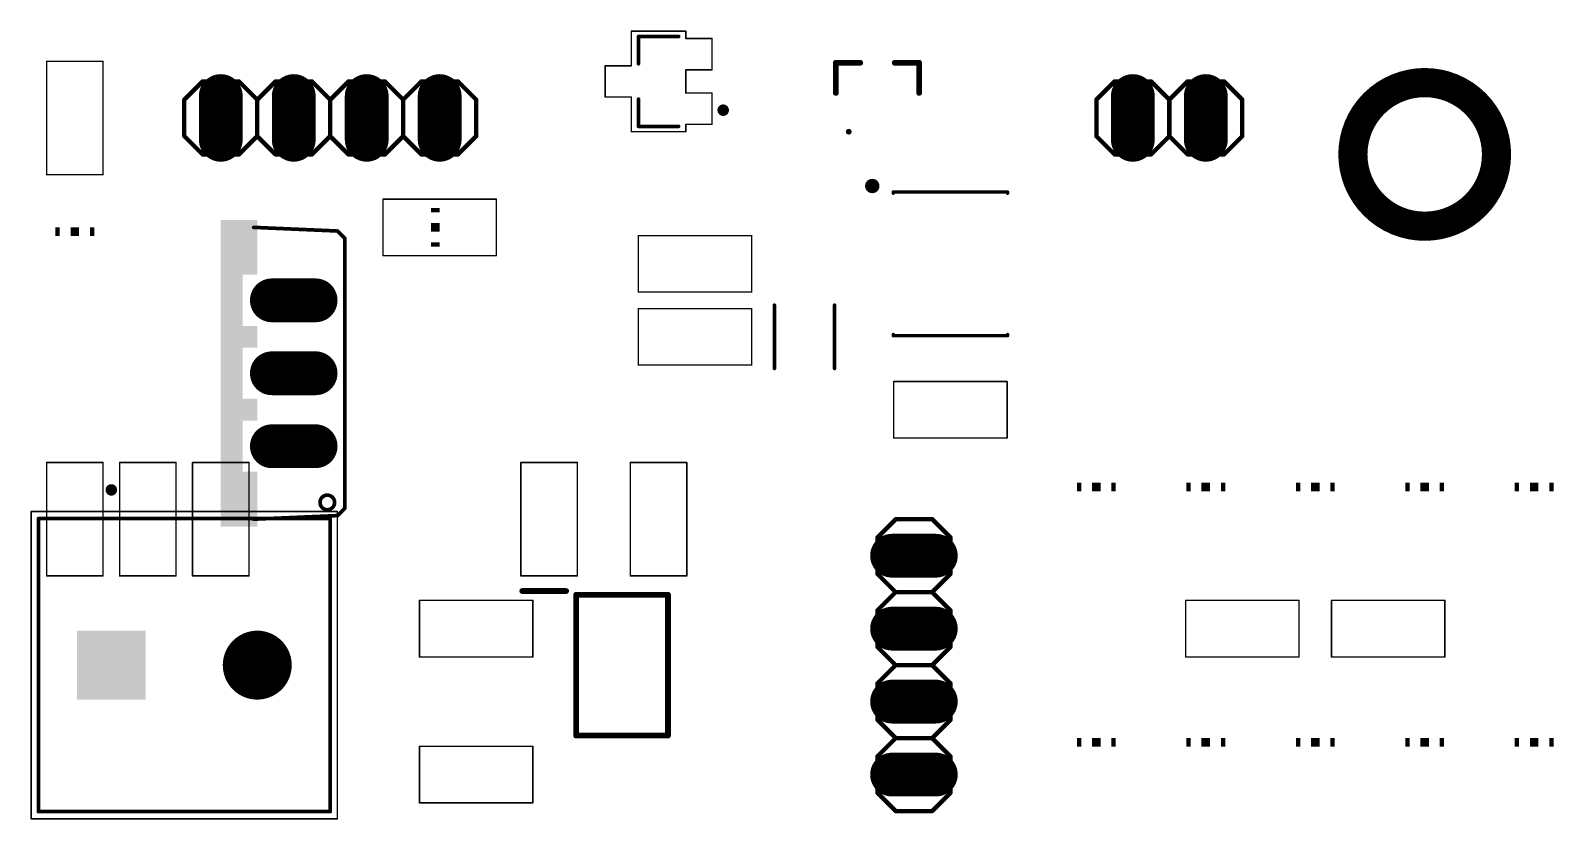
# Model space of a CAD drawing. Extents: x 0.8 to 83.2, y 0.8 to 28.9.
# Drawn here: x 30.2 to 83.2, y 1 to 28.4 of the extents above; entities that cross this region are included whole.
import ezdxf

# ---------------------------------------------------------------- set-up
doc = ezdxf.new("R2010")
doc.units = 0
for name, color, linetype in [('17', 110, 'CONTINUOUS'), ('21', 253, 'CONTINUOUS'), ('22', 253, 'CONTINUOUS'), ('39', 12, 'CONTINUOUS'), ('40', 132, 'CONTINUOUS')]:
    doc.layers.add(name, color=color, linetype=linetype)

# ---------------------------------------------------------------- blocks, each defined once
blk = doc.blocks.new('RECT')
blk.add_solid([(-0.5, -0.5), (0.5, -0.5), (-0.5, 0.5), (0.5, 0.5)])
blk = doc.blocks.new('LONGP100')
at = {"const_width": 1}
blk.add_lwpolyline([(-0.5, 0), (0.5, 0)], dxfattribs=at)
at = {"const_width": 0.5}
for points in [[(-0.5, 0.25, 1), (-0.5, -0.25)], [(0.5, -0.25, 1), (0.5, 0.25)]]:
    blk.add_lwpolyline(points, format="xyb", dxfattribs=at)
blk = doc.blocks.new('SQUAREP')
blk.add_solid([(-0.5, -0.5), (0.5, -0.5), (-0.5, 0.5), (0.5, 0.5)])
blk = doc.blocks.new('ROUNDP')
at = {"const_width": 0.5}
blk.add_lwpolyline([(0, -0.25, 1), (0, 0.25, 1), (0, -0.25)], format="xyb", dxfattribs=at)

msp = doc.modelspace()

# ---------------------------------------------------------------- linework, layer by layer
at = {"layer": '21'}
for points, const_width in [([(51.37, 28.2668, 1), (51.37, 28.2033)], 0.0635), ([(51.4018, 28.235, 1), (51.3383, 28.235)], 0.0635), ([(52.77, 28.2033, 1), (52.77, 28.2668)], 0.0635), ([(51.3383, 27.285, 1), (51.4018, 27.285)], 0.0635), ([(58.24, 27.37, 1), (58.24, 27.27)], 0.1), ([(58.29, 27.32, 1), (58.19, 27.32)], 0.1), ([(59.09, 27.27, 1), (59.09, 27.37)], 0.1), ([(60.29, 27.37, 1), (60.29, 27.27)], 0.1), ([(61.19, 27.32, 1), (61.09, 27.32)], 0.1), ([(61.14, 27.27, 1), (61.14, 27.37)], 0.1), ([(36.195, 26.7081, 1), (36.195, 26.6319)], 0.0762), ([(36.2219, 26.6431, 1), (36.1681, 26.6969)], 0.0762), ([(37.4919, 26.6969, 1), (37.4381, 26.6431)], 0.0762), ([(37.465, 26.6319, 1), (37.465, 26.7081)], 0.0762), ([(38.735, 26.7081, 1), (38.735, 26.6319)], 0.0762), ([(38.7619, 26.6431, 1), (38.7081, 26.6969)], 0.0762), ([(40.0319, 26.6969, 1), (39.9781, 26.6431)], 0.0762), ([(40.005, 26.6319, 1), (40.005, 26.7081)], 0.0762), ([(41.275, 26.7081, 1), (41.275, 26.6319)], 0.0762), ([(41.3019, 26.6431, 1), (41.2481, 26.6969)], 0.0762), ([(42.5719, 26.6969, 1), (42.5181, 26.6431)], 0.0762), ([(42.545, 26.6319, 1), (42.545, 26.7081)], 0.0762), ([(43.815, 26.7081, 1), (43.815, 26.6319)], 0.0762), ([(43.8419, 26.6431, 1), (43.7881, 26.6969)], 0.0762), ([(45.1119, 26.6969, 1), (45.0581, 26.6431)], 0.0762), ([(45.085, 26.6319, 1), (45.085, 26.7081)], 0.0762), ([(67.945, 26.7081, 1), (67.945, 26.6319)], 0.0762), ([(67.9719, 26.6431, 1), (67.9181, 26.6969)], 0.0762), ([(69.2419, 26.6969, 1), (69.1881, 26.6431)], 0.0762), ([(69.215, 26.6319, 1), (69.215, 26.7081)], 0.0762), ([(70.485, 26.7081, 1), (70.485, 26.6319)], 0.0762), ([(70.5119, 26.6431, 1), (70.4581, 26.6969)], 0.0762), ([(71.7819, 26.6969, 1), (71.7281, 26.6431)], 0.0762), ([(71.755, 26.6319, 1), (71.755, 26.7081)], 0.0762), ([(35.5981, 26.035, 1), (35.5219, 26.035)], 0.0762), ([(35.5331, 26.0619, 1), (35.5869, 26.0081)], 0.0762), ([(38.1381, 26.035, 1), (38.0619, 26.035)], 0.0762), ([(38.0731, 26.0619, 1), (38.1269, 26.0081)], 0.0762), ([(38.0731, 26.0081, 1), (38.1269, 26.0619)], 0.0762), ([(40.6781, 26.035, 1), (40.6019, 26.035)], 0.0762), ([(40.6781, 26.035, 1), (40.6019, 26.035)], 0.0762), ([(40.6131, 26.0619, 1), (40.6669, 26.0081)], 0.0762), ([(40.6131, 26.0081, 1), (40.6669, 26.0619)], 0.0762), ([(43.2181, 26.035, 1), (43.1419, 26.035)], 0.0762), ([(43.1531, 26.0619, 1), (43.2069, 26.0081)], 0.0762), ([(43.1531, 26.0081, 1), (43.2069, 26.0619)], 0.0762), ([(45.7581, 26.035, 1), (45.6819, 26.035)], 0.0762), ([(45.6931, 26.0081, 1), (45.7469, 26.0619)], 0.0762), ([(51.4018, 26.055, 1), (51.3383, 26.055)], 0.0635), ([(58.19, 26.27, 1), (58.29, 26.27)], 0.1), ([(61.09, 26.27, 1), (61.19, 26.27)], 0.1), ([(67.3481, 26.035, 1), (67.2719, 26.035)], 0.0762), ([(67.2831, 26.0619, 1), (67.3369, 26.0081)], 0.0762), ([(69.8881, 26.035, 1), (69.8119, 26.035)], 0.0762), ([(69.8231, 26.0619, 1), (69.8769, 26.0081)], 0.0762), ([(69.8231, 26.0081, 1), (69.8769, 26.0619)], 0.0762), ([(72.4281, 26.035, 1), (72.3519, 26.035)], 0.0762), ([(72.3631, 26.0081, 1), (72.4169, 26.0619)], 0.0762), ([(54.32, 25.57, 1), (54.32, 25.77, 1), (54.32, 25.57)], 0.2), ([(51.37, 25.1367, 1), (51.37, 25.0733)], 0.0635), ([(51.3383, 25.105, 1), (51.4018, 25.105)], 0.0635), ([(52.77, 25.0733, 1), (52.77, 25.1367)], 0.0635), ([(58.69, 24.97, 1), (58.69, 24.87)], 0.1), ([(58.69, 24.87, 1), (58.69, 24.97)], 0.1), ([(58.69, 24.995, 1), (58.69, 24.945)], 0.05), ([(58.69, 24.895, 1), (58.69, 24.845)], 0.05), ([(58.69, 24.945, 1), (58.69, 24.995)], 0.05), ([(58.69, 24.845, 1), (58.69, 24.895)], 0.05), ([(35.5219, 24.765, 1), (35.5981, 24.765)], 0.0762), ([(35.5869, 24.7919, 1), (35.5331, 24.7381)], 0.0762), ([(38.0619, 24.765, 1), (38.1381, 24.765)], 0.0762), ([(38.1269, 24.7919, 1), (38.0731, 24.7381)], 0.0762), ([(38.1269, 24.7381, 1), (38.0731, 24.7919)], 0.0762), ([(40.6019, 24.765, 1), (40.6781, 24.765)], 0.0762), ([(40.6019, 24.765, 1), (40.6781, 24.765)], 0.0762), ([(40.6669, 24.7919, 1), (40.6131, 24.7381)], 0.0762), ([(40.6669, 24.7381, 1), (40.6131, 24.7919)], 0.0762), ([(43.1419, 24.765, 1), (43.2181, 24.765)], 0.0762), ([(43.2069, 24.7919, 1), (43.1531, 24.7381)], 0.0762), ([(43.2069, 24.7381, 1), (43.1531, 24.7919)], 0.0762), ([(45.6819, 24.765, 1), (45.7581, 24.765)], 0.0762), ([(45.7469, 24.7381, 1), (45.6931, 24.7919)], 0.0762), ([(67.2719, 24.765, 1), (67.3481, 24.765)], 0.0762), ([(67.3369, 24.7919, 1), (67.2831, 24.7381)], 0.0762), ([(69.8119, 24.765, 1), (69.8881, 24.765)], 0.0762), ([(69.8769, 24.7919, 1), (69.8231, 24.7381)], 0.0762), ([(69.8769, 24.7381, 1), (69.8231, 24.7919)], 0.0762), ([(72.3519, 24.765, 1), (72.4281, 24.765)], 0.0762), ([(72.4169, 24.7381, 1), (72.3631, 24.7919)], 0.0762), ([(36.195, 24.1681, 1), (36.195, 24.0919)], 0.0762), ([(36.1681, 24.1031, 1), (36.2219, 24.1569)], 0.0762), ([(37.4381, 24.1569, 1), (37.4919, 24.1031)], 0.0762), ([(37.465, 24.0919, 1), (37.465, 24.1681)], 0.0762), ([(38.735, 24.1681, 1), (38.735, 24.0919)], 0.0762), ([(38.7081, 24.1031, 1), (38.7619, 24.1569)], 0.0762), ([(39.9781, 24.1569, 1), (40.0319, 24.1031)], 0.0762), ([(40.005, 24.0919, 1), (40.005, 24.1681)], 0.0762), ([(41.275, 24.1681, 1), (41.275, 24.0919)], 0.0762), ([(41.2481, 24.1031, 1), (41.3019, 24.1569)], 0.0762), ([(42.5181, 24.1569, 1), (42.5719, 24.1031)], 0.0762), ([(42.545, 24.0919, 1), (42.545, 24.1681)], 0.0762), ([(43.815, 24.1681, 1), (43.815, 24.0919)], 0.0762), ([(43.7881, 24.1031, 1), (43.8419, 24.1569)], 0.0762), ([(45.0581, 24.1569, 1), (45.1119, 24.1031)], 0.0762), ([(45.085, 24.0919, 1), (45.085, 24.1681)], 0.0762), ([(67.945, 24.1681, 1), (67.945, 24.0919)], 0.0762), ([(67.9181, 24.1031, 1), (67.9719, 24.1569)], 0.0762), ([(69.1881, 24.1569, 1), (69.2419, 24.1031)], 0.0762), ([(69.215, 24.0919, 1), (69.215, 24.1681)], 0.0762), ([(70.485, 24.1681, 1), (70.485, 24.0919)], 0.0762), ([(70.4581, 24.1031, 1), (70.5119, 24.1569)], 0.0762), ([(71.7281, 24.1569, 1), (71.7819, 24.1031)], 0.0762), ([(71.755, 24.0919, 1), (71.755, 24.1681)], 0.0762), ([(59.5086, 22.9049, 1), (59.5086, 23.1549, 1), (59.5086, 22.9049)], 0.25), ([(60.27, 22.82, 1), (60.21, 22.82)], 0.06), ([(60.24, 22.85, 1), (60.24, 22.79)], 0.06), ([(60.21, 22.7799, 1), (60.27, 22.7799)], 0.06), ([(64.25, 22.82, 1), (64.19, 22.82)], 0.06), ([(64.19, 22.7799, 1), (64.25, 22.7799)], 0.06), ([(64.22, 22.79, 1), (64.22, 22.85)], 0.06), ([(37.9744, 21.6217, 1), (37.9716, 21.5583)], 0.0635), ([(40.9165, 21.4855, 1), (40.8715, 21.4405)], 0.0635), ([(40.8926, 21.4313, 1), (40.8954, 21.4947)], 0.0635), ([(41.1798, 21.209, 1), (41.1163, 21.209)], 0.0635), ([(41.1255, 21.1865, 1), (41.1705, 21.2315)], 0.0635), ([(60.27, 17.8601, 1), (60.21, 17.8601)], 0.06), ([(60.24, 17.85, 1), (60.24, 17.79)], 0.06), ([(60.21, 17.82, 1), (60.27, 17.82)], 0.06), ([(64.25, 17.8601, 1), (64.19, 17.8601)], 0.06), ([(64.19, 17.82, 1), (64.25, 17.82)], 0.06), ([(64.22, 17.79, 1), (64.22, 17.85)], 0.06), ([(33.02, 12.35, 1), (33.02, 12.55, 1), (33.02, 12.35)], 0.2), ([(40.5384, 11.7602, 1), (40.5384, 12.2682, 1), (40.5384, 11.7602)], 0.127), ([(41.1163, 11.811, 1), (41.1798, 11.811)], 0.0635), ([(41.1705, 11.7885, 1), (41.1255, 11.8335)], 0.0635), ([(30.48, 11.4818, 1), (30.48, 11.4183)], 0.0635), ([(30.5117, 11.45, 1), (30.4483, 11.45)], 0.0635), ([(37.9716, 11.4617, 1), (37.9744, 11.3983)], 0.0635), ([(40.6718, 11.45, 1), (40.6082, 11.45)], 0.0635), ([(40.64, 11.4183, 1), (40.64, 11.4818)], 0.0635), ([(40.8715, 11.5795, 1), (40.9165, 11.5345)], 0.0635), ([(40.8954, 11.5253, 1), (40.8926, 11.5887)], 0.0635), ([(60.325, 11.4681, 1), (60.325, 11.3919)], 0.0762), ([(60.3519, 11.4031, 1), (60.2981, 11.4569)], 0.0762), ([(61.6219, 11.4569, 1), (61.5681, 11.4031)], 0.0762), ([(61.595, 11.3919, 1), (61.595, 11.4681)], 0.0762), ([(59.7281, 10.795, 1), (59.6519, 10.795)], 0.0762), ([(59.6631, 10.8219, 1), (59.7169, 10.7681)], 0.0762), ([(62.2681, 10.795, 1), (62.1919, 10.795)], 0.0762), ([(62.2031, 10.7681, 1), (62.2569, 10.8219)], 0.0762), ([(59.6519, 9.525, 1), (59.7281, 9.525)], 0.0762), ([(59.7169, 9.5519, 1), (59.6631, 9.4981)], 0.0762), ([(62.1919, 9.525, 1), (62.2681, 9.525)], 0.0762), ([(62.2569, 9.4981, 1), (62.2031, 9.5519)], 0.0762), ([(47.325, 8.98, 1), (47.325, 8.88)], 0.1), ([(48.852, 8.88, 1), (48.852, 8.98)], 0.1), ([(49.202, 8.852, 1), (49.202, 8.752)], 0.1), ([(49.252, 8.802, 1), (49.152, 8.802)], 0.1), ([(52.448, 8.802, 1), (52.348, 8.802)], 0.1), ([(52.398, 8.752, 1), (52.398, 8.852)], 0.1), ([(60.325, 8.9281, 1), (60.325, 8.8519)], 0.0762), ([(60.3519, 8.8631, 1), (60.2981, 8.9169)], 0.0762), ([(60.2981, 8.8631, 1), (60.3519, 8.9169)], 0.0762), ([(61.6219, 8.9169, 1), (61.5681, 8.8631)], 0.0762), ([(61.5681, 8.9169, 1), (61.6219, 8.8631)], 0.0762), ([(61.595, 8.8519, 1), (61.595, 8.9281)], 0.0762), ([(59.7281, 8.255, 1), (59.6519, 8.255)], 0.0762), ([(59.6631, 8.2819, 1), (59.7169, 8.2281)], 0.0762), ([(62.2681, 8.255, 1), (62.1919, 8.255)], 0.0762), ([(62.2031, 8.2281, 1), (62.2569, 8.2819)], 0.0762), ([(59.6519, 6.985, 1), (59.7281, 6.985)], 0.0762), ([(59.7169, 7.0119, 1), (59.6631, 6.9581)], 0.0762), ([(62.1919, 6.985, 1), (62.2681, 6.985)], 0.0762), ([(62.2569, 6.9581, 1), (62.2031, 7.0119)], 0.0762), ([(60.325, 6.3881, 1), (60.325, 6.3119)], 0.0762), ([(60.325, 6.3881, 1), (60.325, 6.3119)], 0.0762), ([(60.3519, 6.3231, 1), (60.2981, 6.3769)], 0.0762), ([(60.2981, 6.3231, 1), (60.3519, 6.3769)], 0.0762), ([(61.6219, 6.3769, 1), (61.5681, 6.3231)], 0.0762), ([(61.5681, 6.3769, 1), (61.6219, 6.3231)], 0.0762), ([(61.595, 6.3119, 1), (61.595, 6.3881)], 0.0762), ([(61.595, 6.3119, 1), (61.595, 6.3881)], 0.0762), ([(59.7281, 5.715, 1), (59.6519, 5.715)], 0.0762), ([(59.6631, 5.7419, 1), (59.7169, 5.6881)], 0.0762), ([(62.2681, 5.715, 1), (62.1919, 5.715)], 0.0762), ([(62.2031, 5.6881, 1), (62.2569, 5.7419)], 0.0762), ([(59.6519, 4.445, 1), (59.7281, 4.445)], 0.0762), ([(59.7169, 4.4719, 1), (59.6631, 4.4181)], 0.0762), ([(62.1919, 4.445, 1), (62.2681, 4.445)], 0.0762), ([(62.2569, 4.4181, 1), (62.2031, 4.4719)], 0.0762), ([(49.202, 3.948, 1), (49.202, 3.848)], 0.1), ([(49.152, 3.898, 1), (49.252, 3.898)], 0.1), ([(52.348, 3.898, 1), (52.448, 3.898)], 0.1), ([(52.398, 3.848, 1), (52.398, 3.948)], 0.1), ([(60.325, 3.8481, 1), (60.325, 3.7719)], 0.0762), ([(60.3519, 3.7831, 1), (60.2981, 3.8369)], 0.0762), ([(60.2981, 3.7831, 1), (60.3519, 3.8369)], 0.0762), ([(61.6219, 3.8369, 1), (61.5681, 3.7831)], 0.0762), ([(61.5681, 3.8369, 1), (61.6219, 3.7831)], 0.0762), ([(61.595, 3.7719, 1), (61.595, 3.8481)], 0.0762), ([(59.7281, 3.175, 1), (59.6519, 3.175)], 0.0762), ([(59.6631, 3.2019, 1), (59.7169, 3.1481)], 0.0762), ([(62.2681, 3.175, 1), (62.1919, 3.175)], 0.0762), ([(62.2031, 3.1481, 1), (62.2569, 3.2019)], 0.0762), ([(59.6519, 1.905, 1), (59.7281, 1.905)], 0.0762), ([(59.7169, 1.9319, 1), (59.6631, 1.8781)], 0.0762), ([(62.1919, 1.905, 1), (62.2681, 1.905)], 0.0762), ([(62.2569, 1.8781, 1), (62.2031, 1.9319)], 0.0762), ([(30.48, 1.2817, 1), (30.48, 1.2183)], 0.0635), ([(30.4483, 1.25, 1), (30.5117, 1.25)], 0.0635), ([(40.6082, 1.25, 1), (40.6718, 1.25)], 0.0635), ([(40.64, 1.2183, 1), (40.64, 1.2817)], 0.0635), ([(60.325, 1.3081, 1), (60.325, 1.2319)], 0.0762), ([(60.2981, 1.2431, 1), (60.3519, 1.2969)], 0.0762), ([(61.5681, 1.2969, 1), (61.6219, 1.2431)], 0.0762), ([(61.595, 1.2319, 1), (61.595, 1.3081)], 0.0762)]:
    msp.add_lwpolyline(points, format="xyb", dxfattribs=dict(at, const_width=const_width))
for points, const_width in [([(52.77, 28.235), (51.37, 28.235)], 0.127), ([(51.37, 28.235), (51.37, 27.285)], 0.127), ([(59.09, 27.32), (58.24, 27.32)], 0.2), ([(58.24, 27.32), (58.24, 26.27)], 0.2), ([(60.29, 27.32), (61.14, 27.32)], 0.2), ([(61.14, 27.32), (61.14, 26.27)], 0.2), ([(36.195, 26.67), (35.56, 26.035)], 0.1524), ([(36.195, 26.67), (37.465, 26.67)], 0.1524), ([(37.465, 26.67), (38.1, 26.035)], 0.1524), ([(38.1, 26.035), (38.735, 26.67)], 0.1524), ([(38.735, 26.67), (40.005, 26.67)], 0.1524), ([(40.005, 26.67), (40.64, 26.035)], 0.1524), ([(40.64, 26.035), (41.275, 26.67)], 0.1524), ([(41.275, 26.67), (42.545, 26.67)], 0.1524), ([(42.545, 26.67), (43.18, 26.035)], 0.1524), ([(43.18, 26.035), (43.815, 26.67)], 0.1524), ([(43.815, 26.67), (45.085, 26.67)], 0.1524), ([(45.72, 26.035), (45.085, 26.67)], 0.1524), ([(67.31, 26.035), (67.945, 26.67)], 0.1524), ([(67.945, 26.67), (69.215, 26.67)], 0.1524), ([(69.215, 26.67), (69.85, 26.035)], 0.1524), ([(69.85, 26.035), (70.485, 26.67)], 0.1524), ([(70.485, 26.67), (71.755, 26.67)], 0.1524), ([(72.39, 26.035), (71.755, 26.67)], 0.1524), ([(35.56, 26.035), (35.56, 24.765)], 0.1524), ([(38.1, 26.035), (38.1, 24.765)], 0.1524), ([(40.64, 24.765), (40.64, 26.035)], 0.1524), ([(40.64, 26.035), (40.64, 24.765)], 0.1524), ([(43.18, 24.765), (43.18, 26.035)], 0.1524), ([(45.72, 24.765), (45.72, 26.035)], 0.1524), ([(51.37, 26.055), (51.37, 25.105)], 0.127), ([(67.31, 24.765), (67.31, 26.035)], 0.1524), ([(69.85, 24.765), (69.85, 26.035)], 0.1524), ([(72.39, 24.765), (72.39, 26.035)], 0.1524), ([(51.37, 25.105), (52.77, 25.105)], 0.127), ([(35.56, 24.765), (36.195, 24.13)], 0.1524), ([(38.1, 24.765), (37.465, 24.13)], 0.1524), ([(38.735, 24.13), (38.1, 24.765)], 0.1524), ([(40.64, 24.765), (40.005, 24.13)], 0.1524), ([(41.275, 24.13), (40.64, 24.765)], 0.1524), ([(43.18, 24.765), (42.545, 24.13)], 0.1524), ([(43.815, 24.13), (43.18, 24.765)], 0.1524), ([(45.085, 24.13), (45.72, 24.765)], 0.1524), ([(67.945, 24.13), (67.31, 24.765)], 0.1524), ([(69.85, 24.765), (69.215, 24.13)], 0.1524), ([(70.485, 24.13), (69.85, 24.765)], 0.1524), ([(71.755, 24.13), (72.39, 24.765)], 0.1524), ([(37.465, 24.13), (36.195, 24.13)], 0.1524), ([(40.005, 24.13), (38.735, 24.13)], 0.1524), ([(42.545, 24.13), (41.275, 24.13)], 0.1524), ([(45.085, 24.13), (43.815, 24.13)], 0.1524), ([(69.215, 24.13), (67.945, 24.13)], 0.1524), ([(71.755, 24.13), (70.485, 24.13)], 0.1524), ([(60.24, 22.7799), (60.24, 22.82)], 0.12), ([(60.24, 22.82), (64.22, 22.82)], 0.12), ([(64.22, 22.82), (64.22, 22.7799)], 0.12), ([(37.973, 21.59), (40.894, 21.463)], 0.127), ([(41.148, 21.209), (40.894, 21.463)], 0.127), ([(41.148, 21.209), (41.148, 11.811)], 0.127), ([(60.24, 17.8601), (60.24, 17.82)], 0.12), ([(60.24, 17.82), (64.22, 17.82)], 0.12), ([(64.22, 17.82), (64.22, 17.8601)], 0.12), ([(40.894, 11.557), (41.148, 11.811)], 0.127), ([(30.48, 1.25), (30.48, 11.45)], 0.127), ([(30.48, 11.45), (40.64, 11.45)], 0.127), ([(40.894, 11.557), (37.973, 11.43)], 0.127), ([(40.64, 11.45), (40.64, 1.25)], 0.127), ([(60.325, 11.43), (59.69, 10.795)], 0.1524), ([(61.595, 11.43), (60.325, 11.43)], 0.1524), ([(62.23, 10.795), (61.595, 11.43)], 0.1524), ([(59.69, 9.525), (59.69, 10.795)], 0.1524), ([(62.23, 10.795), (62.23, 9.525)], 0.1524), ([(60.325, 8.89), (59.69, 9.525)], 0.1524), ([(62.23, 9.525), (61.595, 8.89)], 0.1524), ([(47.325, 8.93), (48.852, 8.93)], 0.2), ([(49.202, 8.802), (52.398, 8.802)], 0.2), ([(49.202, 3.898), (49.202, 8.802)], 0.2), ([(52.398, 8.802), (52.398, 3.898)], 0.2), ([(59.69, 8.255), (60.325, 8.89)], 0.1524), ([(61.595, 8.89), (60.325, 8.89)], 0.1524), ([(61.595, 8.89), (62.23, 8.255)], 0.1524), ([(59.69, 6.985), (59.69, 8.255)], 0.1524), ([(62.23, 8.255), (62.23, 6.985)], 0.1524), ([(60.325, 6.35), (59.69, 6.985)], 0.1524), ([(62.23, 6.985), (61.595, 6.35)], 0.1524), ([(60.325, 6.35), (59.69, 5.715)], 0.1524), ([(61.595, 6.35), (60.325, 6.35)], 0.1524), ([(61.595, 6.35), (60.325, 6.35)], 0.1524), ([(62.23, 5.715), (61.595, 6.35)], 0.1524), ([(59.69, 4.445), (59.69, 5.715)], 0.1524), ([(62.23, 5.715), (62.23, 4.445)], 0.1524), ([(60.325, 3.81), (59.69, 4.445)], 0.1524), ([(62.23, 4.445), (61.595, 3.81)], 0.1524), ([(52.398, 3.898), (49.202, 3.898)], 0.2), ([(59.69, 3.175), (60.325, 3.81)], 0.1524), ([(61.595, 3.81), (60.325, 3.81)], 0.1524), ([(61.595, 3.81), (62.23, 3.175)], 0.1524), ([(59.69, 1.905), (59.69, 3.175)], 0.1524), ([(62.23, 3.175), (62.23, 1.905)], 0.1524), ([(60.325, 1.27), (59.69, 1.905)], 0.1524), ([(62.23, 1.905), (61.595, 1.27)], 0.1524), ([(40.64, 1.25), (30.48, 1.25)], 0.127), ([(61.595, 1.27), (60.325, 1.27)], 0.1524)]:
    msp.add_lwpolyline(points, dxfattribs=dict(at, const_width=const_width))
at = {"layer": '22', "const_width": 0.127}
for points in [[(56.1033, 16.68), (56.1033, 18.88)], [(58.1967, 16.68), (58.1967, 18.88)]]:
    msp.add_lwpolyline(points, dxfattribs=at)
at = {"layer": '22', "const_width": 0.0635}
for points in [[(56.1351, 18.88, 1), (56.0716, 18.88)], [(58.2285, 18.88, 1), (58.1649, 18.88)], [(56.0716, 16.68, 1), (56.1351, 16.68)], [(58.1649, 16.68, 1), (58.2285, 16.68)]]:
    msp.add_lwpolyline(points, format="xyb", dxfattribs=at)
at = {"layer": '39'}
for points, const_width in [([(53.02, 28.42), (51.12, 28.42)], 0.05), ([(51.12, 28.42), (51.12, 27.215)], 0.05), ([(53.02, 28.165), (53.02, 28.42)], 0.05), ([(53.93, 28.165), (53.02, 28.165)], 0.05), ([(53.93, 27.075), (53.93, 28.165)], 0.05), ([(30.767, 23.427), (30.767, 27.373)], 0.0508), ([(30.767, 27.373), (32.733, 27.373)], 0.0508), ([(32.733, 27.373), (32.733, 23.427)], 0.0508), ([(51.12, 27.215), (50.21, 27.215)], 0.05), ([(50.21, 27.215), (50.21, 26.125)], 0.05), ([(53.02, 26.265), (53.02, 27.075)], 0.05), ([(53.02, 27.075), (53.93, 27.075)], 0.05), ([(50.21, 26.125), (51.12, 26.125)], 0.05), ([(51.12, 26.125), (51.12, 24.92)], 0.05), ([(53.93, 26.265), (53.02, 26.265)], 0.05), ([(53.93, 25.175), (53.93, 26.265)], 0.05), ([(51.12, 24.92), (53.02, 24.92)], 0.05), ([(53.02, 24.92), (53.02, 25.175)], 0.05), ([(53.02, 25.175), (53.93, 25.175)], 0.05), ([(32.733, 23.427), (30.767, 23.427)], 0.0508), ([(51.367, 21.303), (55.313, 21.303)], 0.0508), ([(51.367, 19.337), (51.367, 21.303)], 0.0508), ([(55.313, 21.303), (55.313, 19.337)], 0.0508), ([(55.313, 19.337), (51.367, 19.337)], 0.0508), ([(51.367, 18.763), (55.313, 18.763)], 0.0508), ([(51.367, 16.797), (51.367, 18.763)], 0.0508), ([(55.313, 18.763), (55.313, 16.797)], 0.0508), ([(55.313, 16.797), (51.367, 16.797)], 0.0508), ([(60.257, 16.223), (64.203, 16.223)], 0.0508), ([(60.257, 14.257), (60.257, 16.223)], 0.0508), ([(64.203, 16.223), (64.203, 14.257)], 0.0508), ([(64.203, 14.257), (60.257, 14.257)], 0.0508), ([(47.277, 9.457), (47.277, 13.403)], 0.0508), ([(47.277, 13.403), (49.243, 13.403)], 0.0508), ([(49.243, 13.403), (49.243, 9.457)], 0.0508), ([(51.087, 9.457), (51.087, 13.403)], 0.0508), ([(51.087, 13.403), (53.053, 13.403)], 0.0508), ([(53.053, 13.403), (53.053, 9.457)], 0.0508), ([(30.23, 11.7), (40.89, 11.7)], 0.05), ([(30.23, 1), (30.23, 11.7)], 0.05), ([(40.89, 11.7), (40.89, 1)], 0.05), ([(49.243, 9.457), (47.277, 9.457)], 0.0508), ([(53.053, 9.457), (51.087, 9.457)], 0.0508), ([(70.417, 8.603), (74.363, 8.603)], 0.0508), ([(70.417, 6.637), (70.417, 8.603)], 0.0508), ([(74.363, 8.603), (74.363, 6.637)], 0.0508), ([(75.497, 8.603), (79.443, 8.603)], 0.0508), ([(75.497, 6.637), (75.497, 8.603)], 0.0508), ([(79.443, 8.603), (79.443, 6.637)], 0.0508), ([(74.363, 6.637), (70.417, 6.637)], 0.0508), ([(79.443, 6.637), (75.497, 6.637)], 0.0508), ([(40.89, 1), (30.23, 1)], 0.05)]:
    msp.add_lwpolyline(points, dxfattribs=dict(at, const_width=const_width))
for points, const_width in [([(51.12, 28.4325, 1), (51.12, 28.4075)], 0.025), ([(51.1325, 28.42, 1), (51.1075, 28.42)], 0.025), ([(53.0325, 28.42, 1), (53.0075, 28.42)], 0.025), ([(53.02, 28.1775, 1), (53.02, 28.1525)], 0.025), ([(53.0075, 28.165, 1), (53.0325, 28.165)], 0.025), ([(53.02, 28.4075, 1), (53.02, 28.4325)], 0.025), ([(53.9425, 28.165, 1), (53.9175, 28.165)], 0.025), ([(53.93, 28.1525, 1), (53.93, 28.1775)], 0.025), ([(30.7797, 27.373, 1), (30.7543, 27.373)], 0.0254), ([(30.767, 27.3857, 1), (30.767, 27.3603)], 0.0254), ([(32.7457, 27.373, 1), (32.7203, 27.373)], 0.0254), ([(32.733, 27.3603, 1), (32.733, 27.3857)], 0.0254), ([(50.21, 27.2275, 1), (50.21, 27.2025)], 0.025), ([(50.2225, 27.215, 1), (50.1975, 27.215)], 0.025), ([(51.1075, 27.215, 1), (51.1325, 27.215)], 0.025), ([(51.12, 27.2025, 1), (51.12, 27.2275)], 0.025), ([(53.0325, 27.075, 1), (53.0075, 27.075)], 0.025), ([(53.02, 27.0875, 1), (53.02, 27.0625)], 0.025), ([(53.9175, 27.075, 1), (53.9425, 27.075)], 0.025), ([(53.93, 27.0625, 1), (53.93, 27.0875)], 0.025), ([(78.74, 21.63, 1), (78.74, 26.63, 1), (78.74, 21.63)], 1.016), ([(50.21, 26.1375, 1), (50.21, 26.1125)], 0.025), ([(50.1975, 26.125, 1), (50.2225, 26.125)], 0.025), ([(51.1325, 26.125, 1), (51.1075, 26.125)], 0.025), ([(51.12, 26.1125, 1), (51.12, 26.1375)], 0.025), ([(53.02, 26.2775, 1), (53.02, 26.2525)], 0.025), ([(53.0075, 26.265, 1), (53.0325, 26.265)], 0.025), ([(53.9425, 26.265, 1), (53.9175, 26.265)], 0.025), ([(53.93, 26.2525, 1), (53.93, 26.2775)], 0.025), ([(51.12, 24.9325, 1), (51.12, 24.9075)], 0.025), ([(51.1075, 24.92, 1), (51.1325, 24.92)], 0.025), ([(53.0325, 25.175, 1), (53.0075, 25.175)], 0.025), ([(53.02, 25.1875, 1), (53.02, 25.1625)], 0.025), ([(53.0075, 24.92, 1), (53.0325, 24.92)], 0.025), ([(53.02, 24.9075, 1), (53.02, 24.9325)], 0.025), ([(53.9175, 25.175, 1), (53.9425, 25.175)], 0.025), ([(53.93, 25.1625, 1), (53.93, 25.1875)], 0.025), ([(30.767, 23.4397, 1), (30.767, 23.4143)], 0.0254), ([(30.7543, 23.427, 1), (30.7797, 23.427)], 0.0254), ([(32.7203, 23.427, 1), (32.7457, 23.427)], 0.0254), ([(32.733, 23.4143, 1), (32.733, 23.4397)], 0.0254), ([(51.367, 21.3157, 1), (51.367, 21.2903)], 0.0254), ([(51.3797, 21.303, 1), (51.3543, 21.303)], 0.0254), ([(55.3257, 21.303, 1), (55.3003, 21.303)], 0.0254), ([(55.313, 21.2903, 1), (55.313, 21.3157)], 0.0254), ([(51.367, 19.3497, 1), (51.367, 19.3243)], 0.0254), ([(51.3543, 19.337, 1), (51.3797, 19.337)], 0.0254), ([(55.3003, 19.337, 1), (55.3257, 19.337)], 0.0254), ([(55.313, 19.3243, 1), (55.313, 19.3497)], 0.0254), ([(51.367, 18.7757, 1), (51.367, 18.7503)], 0.0254), ([(51.3797, 18.763, 1), (51.3543, 18.763)], 0.0254), ([(55.3257, 18.763, 1), (55.3003, 18.763)], 0.0254), ([(55.313, 18.7503, 1), (55.313, 18.7757)], 0.0254), ([(51.367, 16.8097, 1), (51.367, 16.7843)], 0.0254), ([(51.3543, 16.797, 1), (51.3797, 16.797)], 0.0254), ([(55.3003, 16.797, 1), (55.3257, 16.797)], 0.0254), ([(55.313, 16.7843, 1), (55.313, 16.8097)], 0.0254), ([(60.257, 16.2357, 1), (60.257, 16.2103)], 0.0254), ([(60.2697, 16.223, 1), (60.2443, 16.223)], 0.0254), ([(64.2157, 16.223, 1), (64.1903, 16.223)], 0.0254), ([(64.203, 16.2103, 1), (64.203, 16.2357)], 0.0254), ([(60.257, 14.2697, 1), (60.257, 14.2443)], 0.0254), ([(60.2443, 14.257, 1), (60.2697, 14.257)], 0.0254), ([(64.1903, 14.257, 1), (64.2157, 14.257)], 0.0254), ([(64.203, 14.2443, 1), (64.203, 14.2697)], 0.0254), ([(47.2897, 13.403, 1), (47.2643, 13.403)], 0.0254), ([(47.277, 13.4157, 1), (47.277, 13.3903)], 0.0254), ([(49.2557, 13.403, 1), (49.2303, 13.403)], 0.0254), ([(49.243, 13.3903, 1), (49.243, 13.4157)], 0.0254), ([(51.0997, 13.403, 1), (51.0743, 13.403)], 0.0254), ([(51.087, 13.4157, 1), (51.087, 13.3903)], 0.0254), ([(53.0657, 13.403, 1), (53.0403, 13.403)], 0.0254), ([(53.053, 13.3903, 1), (53.053, 13.4157)], 0.0254), ([(30.23, 11.7125, 1), (30.23, 11.6875)], 0.025), ([(30.2425, 11.7, 1), (30.2175, 11.7)], 0.025), ([(40.9025, 11.7, 1), (40.8775, 11.7)], 0.025), ([(40.89, 11.6875, 1), (40.89, 11.7125)], 0.025), ([(47.277, 9.4697, 1), (47.277, 9.4443)], 0.0254), ([(47.2643, 9.457, 1), (47.2897, 9.457)], 0.0254), ([(49.2303, 9.457, 1), (49.2557, 9.457)], 0.0254), ([(49.243, 9.4443, 1), (49.243, 9.4697)], 0.0254), ([(51.087, 9.4697, 1), (51.087, 9.4443)], 0.0254), ([(51.0743, 9.457, 1), (51.0997, 9.457)], 0.0254), ([(53.0403, 9.457, 1), (53.0657, 9.457)], 0.0254), ([(53.053, 9.4443, 1), (53.053, 9.4697)], 0.0254), ([(70.417, 8.6157, 1), (70.417, 8.5903)], 0.0254), ([(70.4297, 8.603, 1), (70.4043, 8.603)], 0.0254), ([(74.3757, 8.603, 1), (74.3503, 8.603)], 0.0254), ([(74.363, 8.5903, 1), (74.363, 8.6157)], 0.0254), ([(75.497, 8.6157, 1), (75.497, 8.5903)], 0.0254), ([(75.5097, 8.603, 1), (75.4843, 8.603)], 0.0254), ([(79.4557, 8.603, 1), (79.4303, 8.603)], 0.0254), ([(79.443, 8.5903, 1), (79.443, 8.6157)], 0.0254), ([(70.417, 6.6497, 1), (70.417, 6.6243)], 0.0254), ([(70.4043, 6.637, 1), (70.4297, 6.637)], 0.0254), ([(74.3503, 6.637, 1), (74.3757, 6.637)], 0.0254), ([(74.363, 6.6243, 1), (74.363, 6.6497)], 0.0254), ([(75.497, 6.6497, 1), (75.497, 6.6243)], 0.0254), ([(75.4843, 6.637, 1), (75.5097, 6.637)], 0.0254), ([(79.4303, 6.637, 1), (79.4557, 6.637)], 0.0254), ([(79.443, 6.6243, 1), (79.443, 6.6497)], 0.0254), ([(30.23, 1.0125, 1), (30.23, 0.9875)], 0.025), ([(30.2175, 1, 1), (30.2425, 1)], 0.025), ([(40.8775, 1, 1), (40.9025, 1)], 0.025), ([(40.89, 0.9875, 1), (40.89, 1.0125)], 0.025)]:
    msp.add_lwpolyline(points, format="xyb", dxfattribs=dict(at, const_width=const_width))
at = {"layer": '40', "const_width": 0.0508}
for points in [[(46.423, 22.573), (42.477, 22.573)], [(42.477, 22.573), (42.477, 20.607)], [(46.423, 20.607), (46.423, 22.573)], [(42.477, 20.607), (46.423, 20.607)], [(30.767, 13.403), (30.767, 9.457)], [(32.733, 13.403), (30.767, 13.403)], [(32.733, 9.457), (32.733, 13.403)], [(33.307, 13.403), (33.307, 9.457)], [(35.273, 13.403), (33.307, 13.403)], [(35.273, 9.457), (35.273, 13.403)], [(35.847, 13.403), (35.847, 9.457)], [(37.813, 13.403), (35.847, 13.403)], [(37.813, 9.457), (37.813, 13.403)], [(30.767, 9.457), (32.733, 9.457)], [(33.307, 9.457), (35.273, 9.457)], [(35.847, 9.457), (37.813, 9.457)], [(47.693, 8.603), (43.747, 8.603)], [(43.747, 8.603), (43.747, 6.637)], [(47.693, 6.637), (47.693, 8.603)], [(43.747, 6.637), (47.693, 6.637)], [(47.693, 3.523), (43.747, 3.523)], [(43.747, 3.523), (43.747, 1.557)], [(47.693, 1.557), (47.693, 3.523)], [(43.747, 1.557), (47.693, 1.557)]]:
    msp.add_lwpolyline(points, dxfattribs=at)
at = {"layer": '40', "const_width": 0.0254}
for points in [[(42.477, 22.5857, 1), (42.477, 22.5603)], [(42.4897, 22.573, 1), (42.4643, 22.573)], [(46.4357, 22.573, 1), (46.4103, 22.573)], [(46.423, 22.5603, 1), (46.423, 22.5857)], [(42.477, 20.6197, 1), (42.477, 20.5943)], [(42.4643, 20.607, 1), (42.4897, 20.607)], [(46.4103, 20.607, 1), (46.4357, 20.607)], [(46.423, 20.5943, 1), (46.423, 20.6197)], [(30.7797, 13.403, 1), (30.7543, 13.403)], [(30.767, 13.4157, 1), (30.767, 13.3903)], [(32.7457, 13.403, 1), (32.7203, 13.403)], [(32.733, 13.3903, 1), (32.733, 13.4157)], [(33.3197, 13.403, 1), (33.2943, 13.403)], [(33.307, 13.4157, 1), (33.307, 13.3903)], [(35.2857, 13.403, 1), (35.2603, 13.403)], [(35.273, 13.3903, 1), (35.273, 13.4157)], [(35.8597, 13.403, 1), (35.8343, 13.403)], [(35.847, 13.4157, 1), (35.847, 13.3903)], [(37.8257, 13.403, 1), (37.8003, 13.403)], [(37.813, 13.3903, 1), (37.813, 13.4157)], [(30.767, 9.4697, 1), (30.767, 9.4443)], [(30.7543, 9.457, 1), (30.7797, 9.457)], [(32.7203, 9.457, 1), (32.7457, 9.457)], [(32.733, 9.4443, 1), (32.733, 9.4697)], [(33.307, 9.4697, 1), (33.307, 9.4443)], [(33.2943, 9.457, 1), (33.3197, 9.457)], [(35.2603, 9.457, 1), (35.2857, 9.457)], [(35.273, 9.4443, 1), (35.273, 9.4697)], [(35.847, 9.4697, 1), (35.847, 9.4443)], [(35.8343, 9.457, 1), (35.8597, 9.457)], [(37.8003, 9.457, 1), (37.8257, 9.457)], [(37.813, 9.4443, 1), (37.813, 9.4697)], [(43.747, 8.6157, 1), (43.747, 8.5903)], [(43.7597, 8.603, 1), (43.7343, 8.603)], [(47.7057, 8.603, 1), (47.6803, 8.603)], [(47.693, 8.5903, 1), (47.693, 8.6157)], [(43.747, 6.6497, 1), (43.747, 6.6243)], [(43.7343, 6.637, 1), (43.7597, 6.637)], [(47.6803, 6.637, 1), (47.7057, 6.637)], [(47.693, 6.6243, 1), (47.693, 6.6497)], [(43.747, 3.5357, 1), (43.747, 3.5103)], [(43.7597, 3.523, 1), (43.7343, 3.523)], [(47.7057, 3.523, 1), (47.6803, 3.523)], [(47.693, 3.5103, 1), (47.693, 3.5357)], [(43.747, 1.5697, 1), (43.747, 1.5443)], [(43.7343, 1.557, 1), (43.7597, 1.557)], [(47.6803, 1.557, 1), (47.7057, 1.557)], [(47.693, 1.5443, 1), (47.693, 1.5697)]]:
    msp.add_lwpolyline(points, format="xyb", dxfattribs=at)

# ---------------------------------------------------------------- block references
at = {"layer": '17', "xscale": 1.524, "yscale": 1.524}
for p, rotation in [((36.83, 25.4), 90), ((36.83, 25.4), 90), ((39.37, 25.4), 90), ((39.37, 25.4), 90), ((41.91, 25.4), 270), ((41.91, 25.4), 270), ((44.45, 25.4), 270), ((44.45, 25.4), 270), ((68.58, 25.4), 270), ((68.58, 25.4), 270), ((71.12, 25.4), 270), ((71.12, 25.4), 270), ((39.37, 19.05), 180), ((39.37, 19.05), 180), ((39.37, 16.51), 180), ((39.37, 16.51), 180), ((39.37, 13.97), 180), ((39.37, 13.97), 180)]:
    msp.add_blockref('LONGP100', p, dxfattribs=dict(at, rotation=rotation))
at = {"layer": '17'}
for name, p, xscale, yscale in [('LONGP100', (60.96, 10.16), 1.524, 1.524), ('LONGP100', (60.96, 10.16), 1.524, 1.524), ('LONGP100', (60.96, 7.62), 1.524, 1.524), ('LONGP100', (60.96, 7.62), 1.524, 1.524), ('SQUAREP', (33.02, 6.35), 2.4, 2.4), ('SQUAREP', (33.02, 6.35), 2.4, 2.4), ('ROUNDP', (38.1, 6.35), 2.4, 2.4), ('ROUNDP', (38.1, 6.35), 2.4, 2.4), ('LONGP100', (60.96, 5.08), 1.524, 1.524), ('LONGP100', (60.96, 5.08), 1.524, 1.524), ('LONGP100', (60.96, 2.54), 1.524, 1.524), ('LONGP100', (60.96, 2.54), 1.524, 1.524)]:
    msp.add_blockref(name, p, dxfattribs=dict(at, xscale=xscale, yscale=yscale))
at = {"layer": '21'}
for p, xscale, yscale, rotation in [((37.211, 16.51), 10.668, 0.762, 90), ((37.846, 20.8915), 1.905, 0.508, 90), ((44.3, 22.19), 0.15, 0.3, 90), ((44.3, 21.59), 0.3, 0.3, 90), ((31.15, 21.44), 0.15, 0.3, 180), ((31.75, 21.44), 0.3, 0.3, 180), ((32.35, 21.44), 0.15, 0.3, 180), ((44.3, 20.99), 0.15, 0.3, 90), ((37.846, 17.78), 0.762, 0.508, 90), ((37.846, 15.24), 0.762, 0.508, 90), ((37.846, 12.1285), 1.905, 0.508, 90), ((66.71, 12.55), 0.15, 0.3, 180), ((67.31, 12.55), 0.3, 0.3, 180), ((67.91, 12.55), 0.15, 0.3, 180), ((70.52, 12.55), 0.15, 0.3, 180), ((71.12, 12.55), 0.3, 0.3, 180), ((71.72, 12.55), 0.15, 0.3, 180), ((74.33, 12.55), 0.15, 0.3, 180), ((74.93, 12.55), 0.3, 0.3, 180), ((75.53, 12.55), 0.15, 0.3, 180), ((78.14, 12.55), 0.15, 0.3, 180), ((78.74, 12.55), 0.3, 0.3, 180), ((79.34, 12.55), 0.15, 0.3, 180), ((81.95, 12.55), 0.15, 0.3, 180), ((82.55, 12.55), 0.3, 0.3, 180), ((83.15, 12.55), 0.15, 0.3, 180), ((66.71, 3.66), 0.15, 0.3, 180), ((67.31, 3.66), 0.3, 0.3, 180), ((67.91, 3.66), 0.15, 0.3, 180), ((70.52, 3.66), 0.15, 0.3, 180), ((71.12, 3.66), 0.3, 0.3, 180), ((71.72, 3.66), 0.15, 0.3, 180), ((74.33, 3.66), 0.15, 0.3, 180), ((74.93, 3.66), 0.3, 0.3, 180), ((75.53, 3.66), 0.15, 0.3, 180), ((78.14, 3.66), 0.15, 0.3, 180), ((78.74, 3.66), 0.3, 0.3, 180), ((79.34, 3.66), 0.15, 0.3, 180), ((81.95, 3.66), 0.15, 0.3, 180), ((82.55, 3.66), 0.3, 0.3, 180), ((83.15, 3.66), 0.15, 0.3, 180)]:
    msp.add_blockref('RECT', p, dxfattribs=dict(at, xscale=xscale, yscale=yscale, rotation=rotation))

doc.saveas('drawing.dxf')
